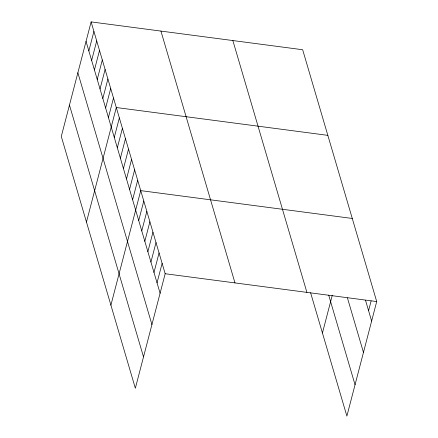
<?xml version="1.0" encoding="UTF-8"?>
<svg xmlns="http://www.w3.org/2000/svg" width="438" height="438" viewBox="0 0 438 438"><rect width="100%" height="100%" fill="white"/><g stroke="black" fill="none" stroke-linecap="round" stroke-linejoin="round"><path stroke-width="0.66" d="M91.12 21.9L61.287 136.437L135.342 388.265L165.175 273.728L91.12 21.9L302.658 49.735L376.713 301.563L346.88 416.1L310.602 292.743M88.843 50.917L93.918 31.416M91.641 60.428L96.716 40.926M94.438 69.943L99.514 50.441M97.231 79.453L102.311 59.957M100.028 88.969L105.109 69.467M102.826 98.484L107.907 78.982M105.624 107.994L110.704 88.492M108.421 117.51L113.502 98.008M86.467 222.055L116.3 107.524L327.838 135.358M114.274 137.412L119.355 117.91M117.329 147.798L122.41 128.296M120.384 158.189L125.465 138.687M123.439 168.575L128.52 149.073M126.494 178.961L131.575 159.459M129.549 189.353L134.63 169.851M132.605 199.739L137.685 180.237M110.902 305.16L140.735 190.629L352.272 218.463M138.715 220.517L143.79 201.015M141.764 230.903L146.845 211.401M144.819 241.289L149.9 221.792M147.874 251.68L152.955 232.178M150.929 262.066L156.01 242.564M153.984 272.458L159.065 252.956M157.039 282.844L162.12 263.342M322.439 332.995L332.294 295.174M368.577 310.679L371.117 300.928M165.175 273.728L376.713 301.563M365.522 300.293L371.632 321.065M347.427 297.889L363.463 352.426M328.703 295.141L355.048 384.739M232.852 40.548L306.907 292.381M160.932 31.087L234.982 282.915M86.045 41.402L160.094 293.23M77.876 72.763L151.926 324.591M69.456 105.076L143.511 356.904"/></g></svg>
